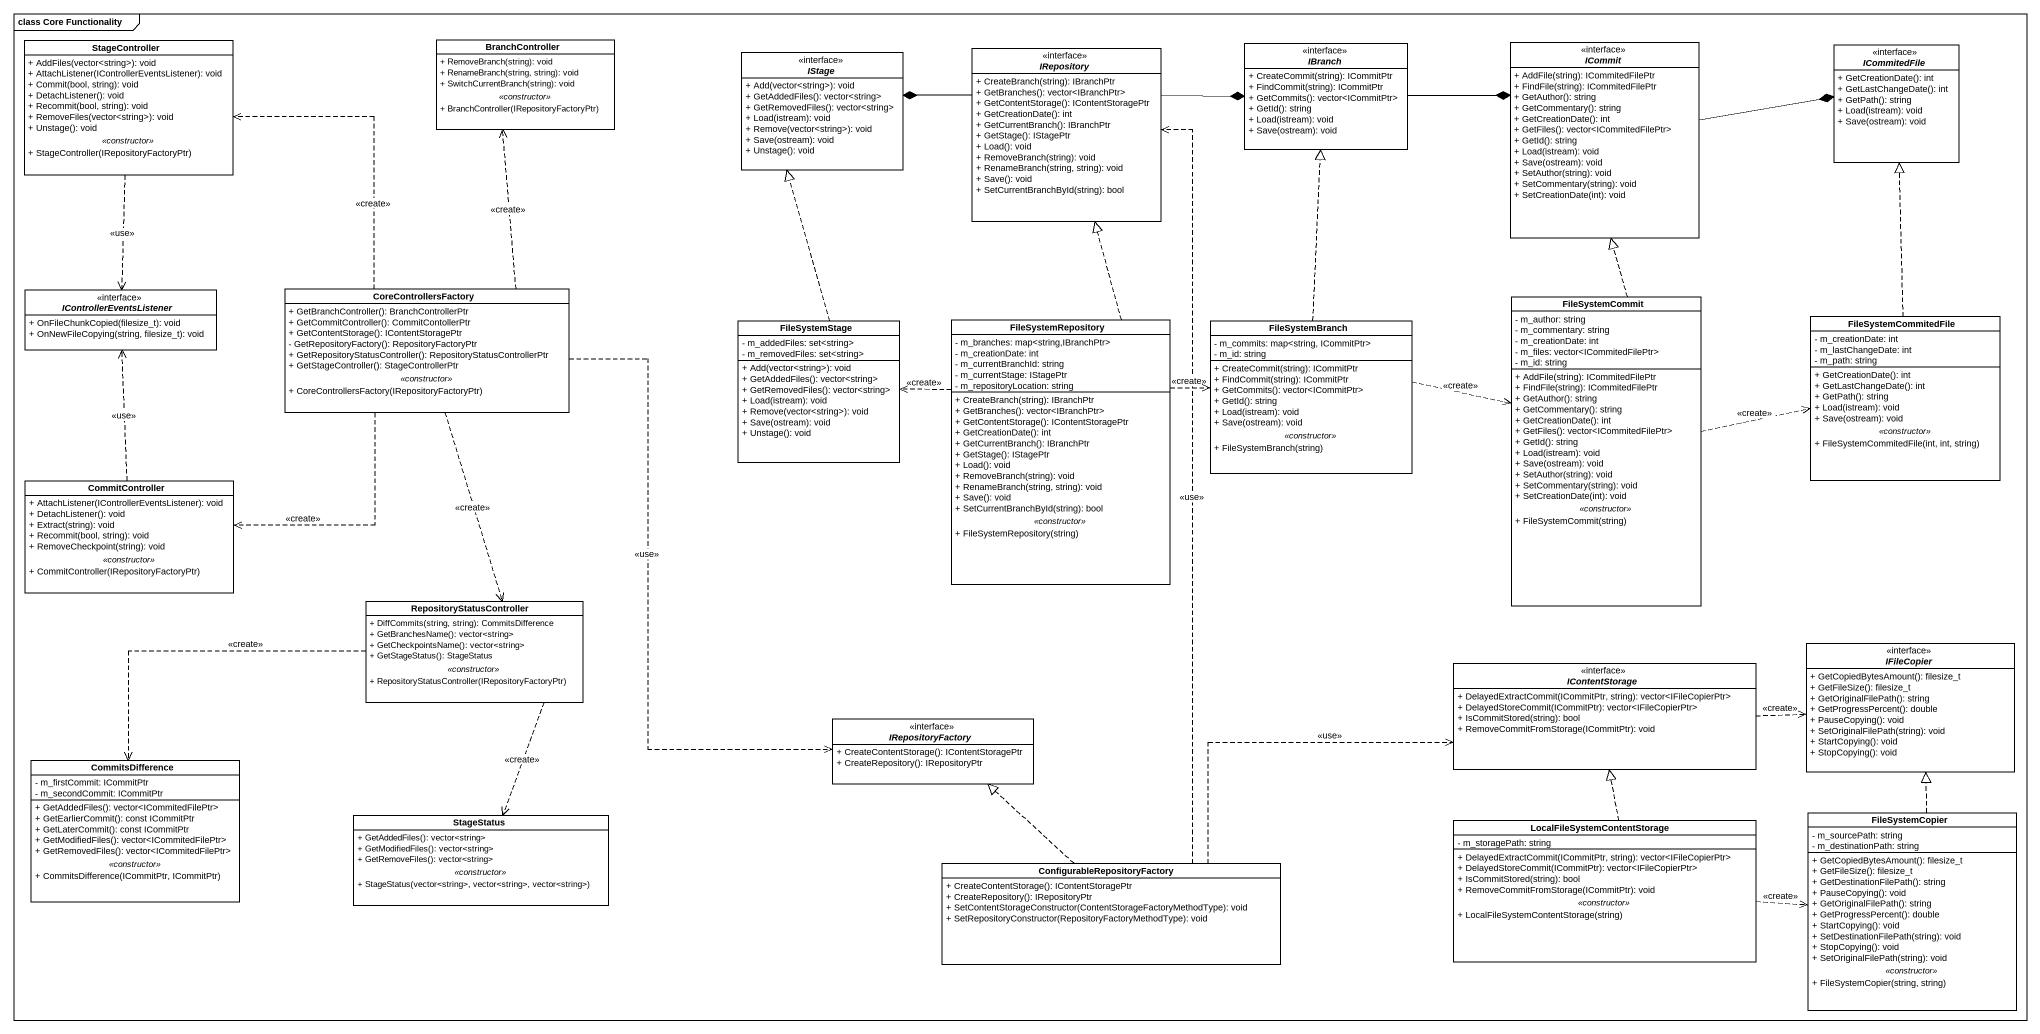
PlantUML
@startuml
mainframe class Core Functionality
hide circle
hide empty members
skinparam classAttributeIconSize 0
class StageController {
  + AddFiles(vector<string>): void
  + AttachListener(IControllerEventsListener): void
  + Commit(bool, string): void
  + DetachListener(): void
  + Recommit(bool, string): void
  + RemoveFiles(vector<string>): void
  + Unstage(): void
  .. <<constructor>> ..
  + StageController(IRepositoryFactoryPtr)
}
class BranchController {
  + RemoveBranch(string): void
  + RenameBranch(string, string): void
  + SwitchCurrentBranch(string): void
  .. <<constructor>> ..
  + BranchController(IRepositoryFactoryPtr)
}
abstract class IStage <<interface>> {
  + Add(vector<string>): void
  + GetAddedFiles(): vector<string>
  + GetRemovedFiles(): vector<string>
  + Load(istream): void
  + Remove(vector<string>): void
  + Save(ostream): void
  + Unstage(): void
}
abstract class IRepository <<interface>> {
  + CreateBranch(string): IBranchPtr
  + GetBranches(): vector<IBranchPtr>
  + GetContentStorage(): IContentStoragePtr
  + GetCreationDate(): int
  + GetCurrentBranch(): IBranchPtr
  + GetStage(): IStagePtr
  + Load(): void
  + RemoveBranch(string): void
  + RenameBranch(string, string): void
  + Save(): void
  + SetCurrentBranchById(string): bool
}
abstract class IBranch <<interface>> {
  + CreateCommit(string): ICommitPtr
  + FindCommit(string): ICommitPtr
  + GetCommits(): vector<ICommitPtr>
  + GetId(): string
  + Load(istream): void
  + Save(ostream): void
}
abstract class ICommit <<interface>> {
  + AddFile(string): ICommitedFilePtr
  + FindFile(string): ICommitedFilePtr
  + GetAuthor(): string
  + GetCommentary(): string
  + GetCreationDate(): int
  + GetFiles(): vector<ICommitedFilePtr>
  + GetId(): string
  + Load(istream): void
  + Save(ostream): void
  + SetAuthor(string): void
  + SetCommentary(string): void
  + SetCreationDate(int): void
}
abstract class ICommitedFile <<interface>> {
  + GetCreationDate(): int
  + GetLastChangeDate(): int
  + GetPath(): string
  + Load(istream): void
  + Save(ostream): void
}
abstract class IControllerEventsListener <<interface>> {
  + OnFileChunkCopied(filesize_t): void
  + OnNewFileCopying(string, filesize_t): void
}
class CoreControllersFactory {
  + GetBranchController(): BranchControllerPtr
  + GetCommitController(): CommitContollerPtr
  + GetContentStorage(): IContentStoragePtr
  - GetRepositoryFactory(): RepositoryFactoryPtr
  + GetRepositoryStatusController(): RepositoryStatusControllerPtr
  + GetStageController(): StageControllerPtr
  .. <<constructor>> ..
  + CoreControllersFactory(IRepositoryFactoryPtr)
}
class FileSystemCommit {
  - m_author: string
  - m_commentary: string
  - m_creationDate: int
  - m_files: vector<ICommitedFilePtr>
  - m_id: string
  --
  + AddFile(string): ICommitedFilePtr
  + FindFile(string): ICommitedFilePtr
  + GetAuthor(): string
  + GetCommentary(): string
  + GetCreationDate(): int
  + GetFiles(): vector<ICommitedFilePtr>
  + GetId(): string
  + Load(istream): void
  + Save(ostream): void
  + SetAuthor(string): void
  + SetCommentary(string): void
  + SetCreationDate(int): void
  .. <<constructor>> ..
  + FileSystemCommit(string)
}
class FileSystemStage {
  - m_addedFiles: set<string>
  - m_removedFiles: set<string>
  + Add(vector<string>): void
  + GetAddedFiles(): vector<string>
  + GetRemovedFiles(): vector<string>
  + Load(istream): void
  + Remove(vector<string>): void
  + Save(ostream): void
  + Unstage(): void
}
class FileSystemRepository {
  - m_branches: map<string,IBranchPtr>
  - m_creationDate: int
  - m_currentBranchId: string
  - m_currentStage: IStagePtr
  - m_repositoryLocation: string
  --
  + CreateBranch(string): IBranchPtr
  + GetBranches(): vector<IBranchPtr>
  + GetContentStorage(): IContentStoragePtr
  + GetCreationDate(): int
  + GetCurrentBranch(): IBranchPtr
  + GetStage(): IStagePtr
  + Load(): void
  + RemoveBranch(string): void
  + RenameBranch(string, string): void
  + Save(): void
  + SetCurrentBranchById(string): bool
  .. <<constructor>> ..
  + FileSystemRepository(string)
}
class FileSystemBranch {
  - m_commits: map<string, ICommitPtr>
  - m_id: string
  --
  + CreateCommit(string): ICommitPtr
  + FindCommit(string): ICommitPtr
  + GetCommits(): vector<ICommitPtr>
  + GetId(): string
  + Load(istream): void
  + Save(ostream): void
  .. <<constructor>> ..
  + FileSystemBranch(string)
}
class FileSystemCommitedFile {
  - m_creationDate: int
  - m_lastChangeDate: int
  - m_path: string
  --
  + GetCreationDate(): int
  + GetLastChangeDate(): int
  + GetPath(): string
  + Load(istream): void
  + Save(ostream): void
  .. <<constructor>> ..
  + FileSystemCommitedFile(int, int, string)
}
class CommitController {
  + AttachListener(IControllerEventsListener): void
  + DetachListener(): void
  + Extract(string): void
  + Recommit(bool, string): void
  + RemoveCheckpoint(string): void
  .. <<constructor>> ..
  + CommitController(IRepositoryFactoryPtr)
}
class RepositoryStatusController {
  + DiffCommits(string, string): CommitsDifference
  + GetBranchesName(): vector<string>
  + GetCheckpointsName(): vector<string>
  + GetStageStatus(): StageStatus
  .. <<constructor>> ..
  + RepositoryStatusController(IRepositoryFactoryPtr)
}
abstract class IFileCopier <<interface>> {
  + GetCopiedBytesAmount(): filesize_t
  + GetFileSize(): filesize_t
  + GetOriginalFilePath(): string
  + GetProgressPercent(): double
  + PauseCopying(): void
  + SetOriginalFilePath(string): void
  + StartCopying(): void
  + StopCopying(): void
}
abstract class IContentStorage <<interface>> {
  + DelayedExtractCommit(ICommitPtr, string): vector<IFileCopierPtr>
  + DelayedStoreCommit(ICommitPtr): vector<IFileCopierPtr>
  + IsCommitStored(string): bool
  + RemoveCommitFromStorage(ICommitPtr): void
}
abstract class IRepositoryFactory <<interface>> {
  + CreateContentStorage(): IContentStoragePtr
  + CreateRepository(): IRepositoryPtr
}
class CommitsDifference {
  - m_firstCommit: ICommitPtr
  - m_secondCommit: ICommitPtr
  --
  + GetAddedFiles(): vector<ICommitedFilePtr>
  + GetEarlierCommit(): const ICommitPtr
  + GetLaterCommit(): const ICommitPtr
  + GetModifiedFiles(): vector<ICommitedFilePtr>
  + GetRemovedFiles(): vector<ICommitedFilePtr>
  .. <<constructor>> ..
  + CommitsDifference(ICommitPtr, ICommitPtr)
}
class FileSystemCopier {
  - m_sourcePath: string
  - m_destinationPath: string
  --
  + GetCopiedBytesAmount(): filesize_t
  + GetFileSize(): filesize_t
  + GetDestinationFilePath(): string
  + PauseCopying(): void
  + GetOriginalFilePath(): string
  + GetProgressPercent(): double
  + StartCopying(): void
  + SetDestinationFilePath(string): void
  + StopCopying(): void
  + SetOriginalFilePath(string): void
  .. <<constructor>> ..
  + FileSystemCopier(string, string)
}
class StageStatus {
  + GetAddedFiles(): vector<string>
  + GetModifiedFiles(): vector<string>
  + GetRemoveFiles(): vector<string>
  .. <<constructor>> ..
  + StageStatus(vector<string>, vector<string>, vector<string>)
}
class "LocalFileSystemContentStorage" as LocalFileSystemContentStorag {
  - m_storagePath: string
  --
  + DelayedExtractCommit(ICommitPtr, string): vector<IFileCopierPtr>
  + DelayedStoreCommit(ICommitPtr): vector<IFileCopierPtr>
  + IsCommitStored(string): bool
  + RemoveCommitFromStorage(ICommitPtr): void
  .. <<constructor>> ..
  + LocalFileSystemContentStorage(string)
}
class "ConfigurableRepositoryFactory" as ConfigurableRepositoryFactor {
  + CreateContentStorage(): IContentStoragePtr
  + CreateRepository(): IRepositoryPtr
  + SetContentStorageConstructor(ContentStorageFactoryMethodType): void
  + SetRepositoryConstructor(RepositoryFactoryMethodType): void
}
StageController ..> IControllerEventsListener : <<use>>
IRepository -left-* IStage
IRepository -right-* IBranch
IBranch -right-* ICommit
ICommit -right-* ICommitedFile
CoreControllersFactory .up.> StageController : <<create>>
CoreControllersFactory .up.> BranchController : <<create>>
CoreControllersFactory ..> CommitController : <<create>>
CoreControllersFactory ..> RepositoryStatusController : <<create>>
CoreControllersFactory ..> IRepositoryFactory : <<use>>
FileSystemCommit .up.|> ICommit
FileSystemCommit .right.> FileSystemCommitedFile : <<create>>
FileSystemStage .up.|> IStage
FileSystemRepository .up.|> IRepository
FileSystemRepository .left.> FileSystemStage : <<create>>
FileSystemRepository .right.> FileSystemBranch : <<create>>
FileSystemBranch .up.|> IBranch
FileSystemBranch .right.> FileSystemCommit : <<create>>
FileSystemCommitedFile .up.|> ICommitedFile
CommitController .up.> IControllerEventsListener : <<use>>
RepositoryStatusController .left.> CommitsDifference : <<create>>
RepositoryStatusController ..> StageStatus : <<create>>
IContentStorage .right.> IFileCopier : <<create>>
FileSystemCopier .up.|> IFileCopier
LocalFileSystemContentStorag .up.|> IContentStorage
LocalFileSystemContentStorag .right.> FileSystemCopier : <<create>>
ConfigurableRepositoryFactor .up.> IRepository : <<use>>
ConfigurableRepositoryFactor .right.> IContentStorage : <<use>>
ConfigurableRepositoryFactor .up.|> IRepositoryFactory
@enduml
